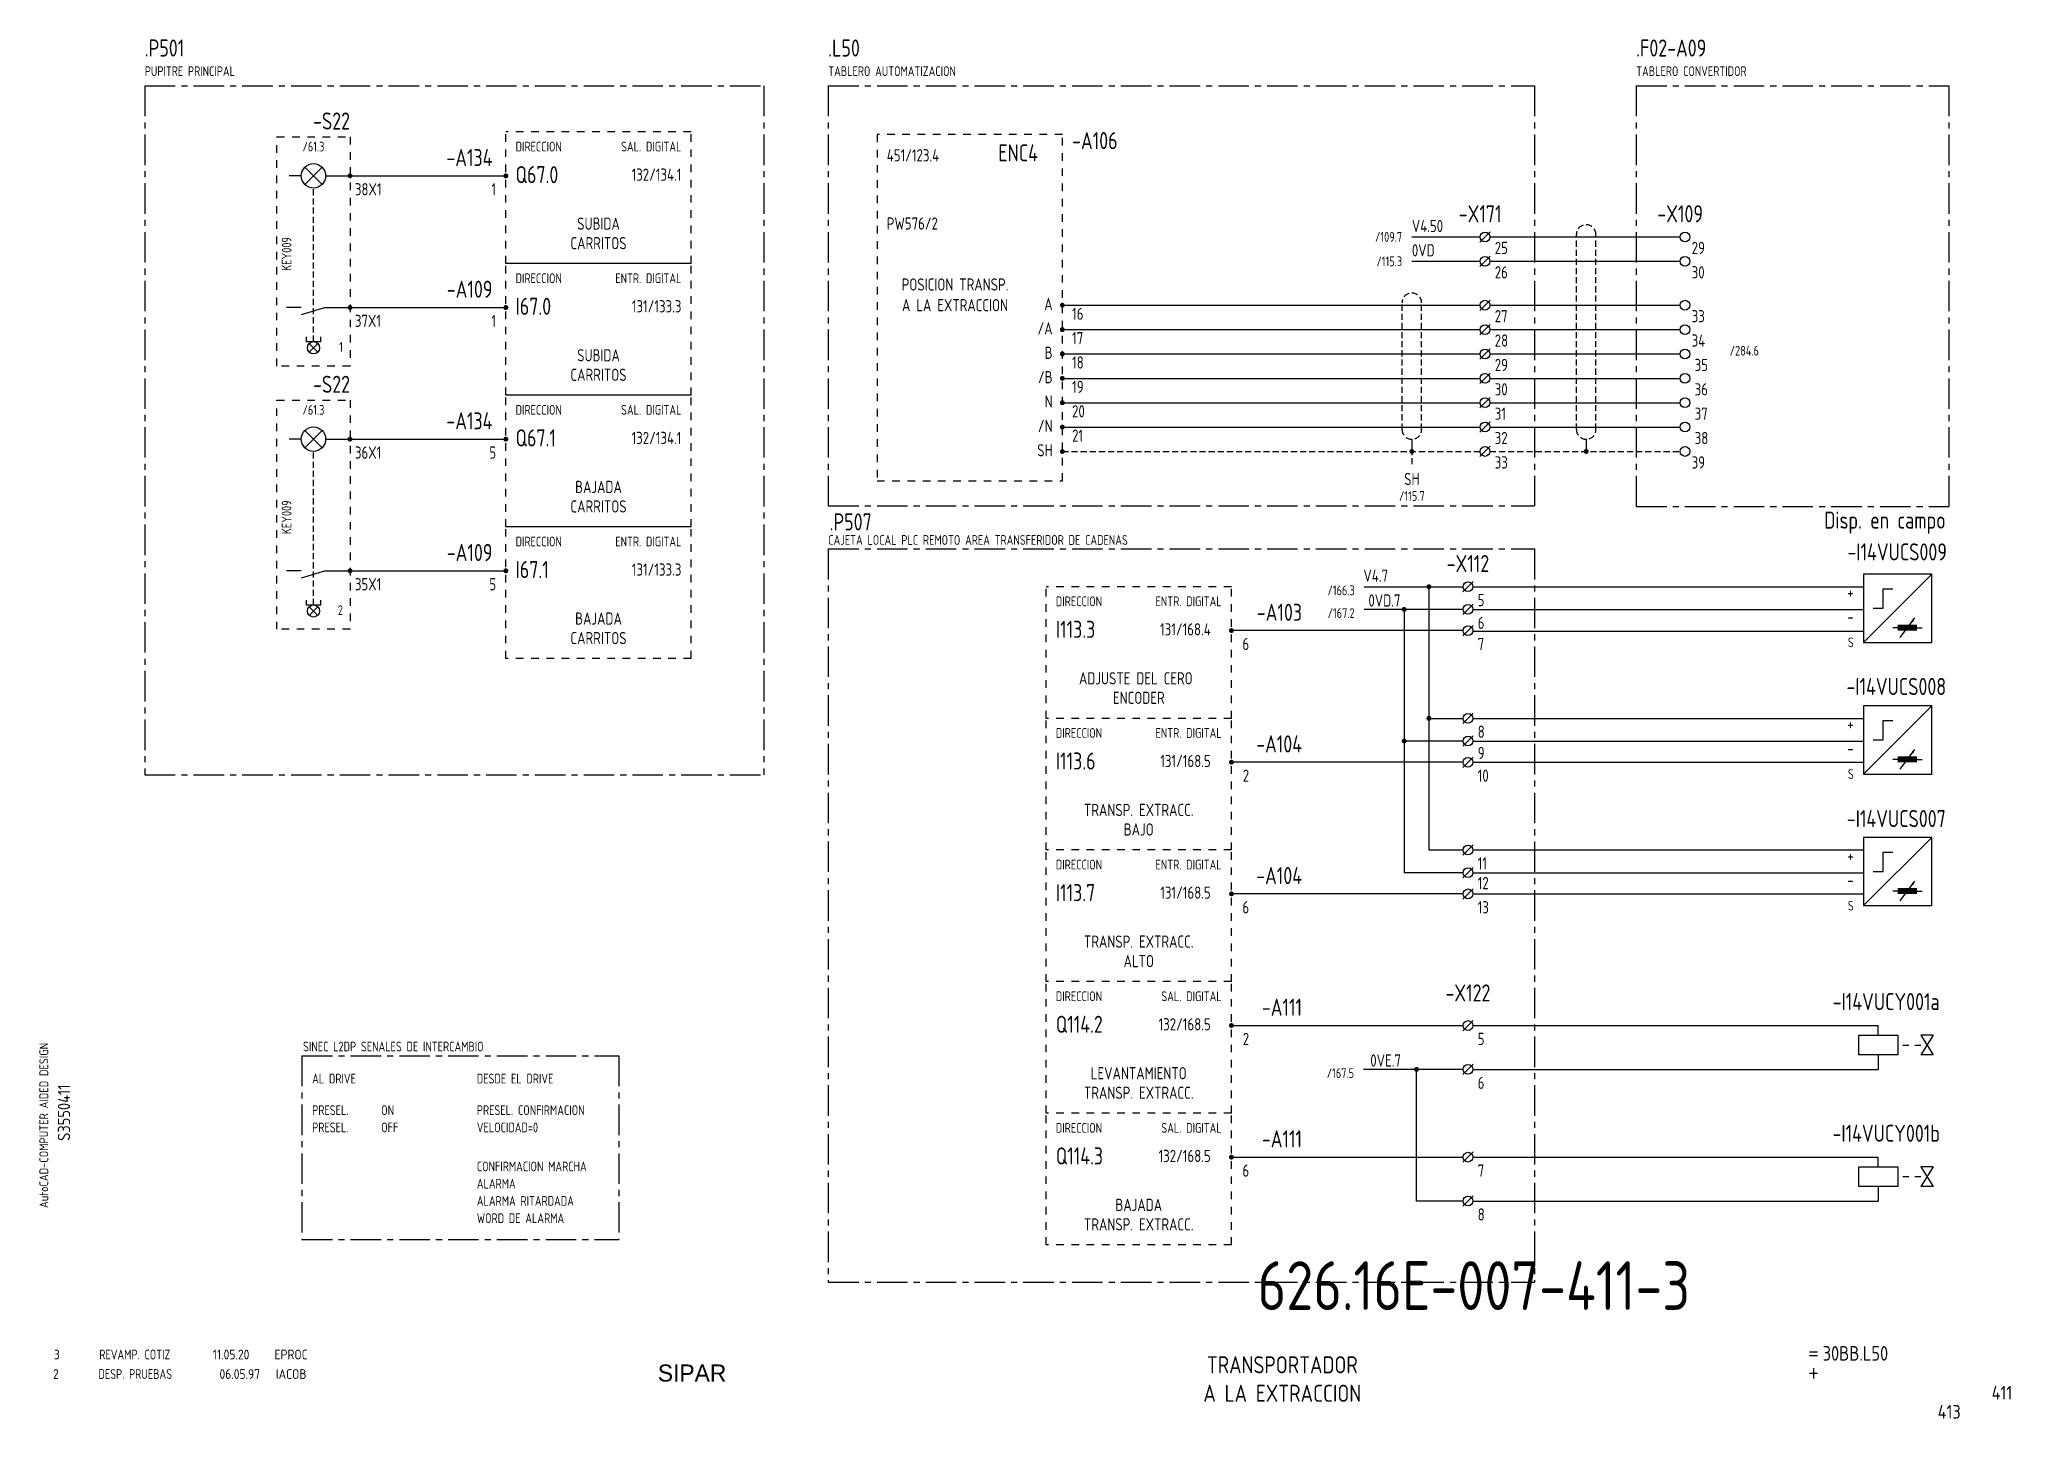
# Model space of a CAD drawing. Extents: x 10 to 414, y 6 to 289.
import ezdxf
from ezdxf.enums import TextEntityAlignment as Align

# ---------------------------------------------------------------- set-up
doc = ezdxf.new("R2010")
doc.units = 0
doc.header["$LTSCALE"] = 5
doc.header["$MEASUREMENT"] = 0
for name, pattern in [('CENTER', [2, 1.25, -0.25, 0.25, -0.25]), ('HIDDEN', [0.375, 0.25, -0.125]), ('HIDDEN1', [0.625, 0.3125, -0.3125])]:
    doc.linetypes.add(name, pattern=pattern)
doc.layers.get('0').update_dxf_attribs({"linetype": 'CONTINUOUS'})
doc.layers.add('CART', color=7, linetype='CONTINUOUS')
doc.styles.add('DIN', font='DIN.shx', dxfattribs={"width": 0.85})
doc.styles.add('ISO', font='DIN', dxfattribs={"width": 0.8})
doc.styles.add('N', font='ROMANS', dxfattribs={"width": 0.85, "height": 3})
doc.styles.add('SIMPLEX', font='SIMPLEX', dxfattribs={"width": 0.85})
doc.styles.add('X', font='UNIV.SHX', dxfattribs={"height": 3.5})

# ---------------------------------------------------------------- blocks, each defined once
blk = doc.blocks.new('B5-3')
at = {"linetype": 'Continuous', "const_width": 0.5}
blk.add_lwpolyline([(-0.25, 0, 1), (0.25, 0, 1)], format="xyb", close=True, dxfattribs=at)
blk = doc.blocks.new('NORMALE')
at = {"linetype": 'Continuous'}
blk.add_line((-1.06, -1.06), (1.06, 1.06), dxfattribs=at)
at = {"color": 7}
blk.add_circle((0, 0), 1, dxfattribs=at)
at = {"color": 7, "style": 'SIMPLEX', "flags": 9}
for tag, p in [('QUADRO', (-7.5, 4)), ('SEZIONE', (-7.5, 2.5)), ('NUMO', (-7.5, 1)), ('NUMM', (-7.5, -0.5)), ('NOTEM', (-7.5, -2)), ('NOTEV', (-7.5, -3.5)), ('UTENZA', (-7.5, -5)), ('RIP', (-7.5, -6.5)), ('RAGGIO', (-7.5, -8))]:
    blk.add_attdef(tag, p, '', height=1, dxfattribs=at)
at = {"color": 3, "style": 'SIMPLEX', "flags": 8}
for tag, p in [('NUMI', (1.5, 0.5)), ('MORSETTIERA', (1.5, -2.5))]:
    blk.add_attdef(tag, p, '', height=2, dxfattribs=at)
blk = doc.blocks.new('BOX')
at = {"color": 3, "style": 'ISO', "width": 0.8}
blk.add_attdef('BOX', (0, 6), '', height=3.5, dxfattribs=at)
at = {"color": 7, "style": 'ISO', "width": 0.8}
blk.add_attdef('DESC', (0, 2), '', height=2, dxfattribs=at)

msp = doc.modelspace()

# ---------------------------------------------------------------- linework, layer by layer
at = {"color": 3, "linetype": 'CENTER'}
for p, q in [((31.27, 279), (158.24, 279)), ((31.27, 279), (31.27, 137.71)), ((158.24, 279), (158.24, 137.71)), ((171.42, 279), (171.42, 192.85)), ((171.42, 279), (316.27, 279)), ((316.27, 279), (316.27, 192.85)), ((337.09, 279), (401.21, 279)), ((337.09, 279), (337.09, 192.75)), ((401.21, 279), (401.21, 192.75)), ((171.42, 192.85), (316.27, 192.85)), ((337.09, 192.75), (401.21, 192.75)), ((171.42, 184.01), (316.27, 184.01)), ((171.42, 184.01), (171.42, 33.63)), ((316.27, 184.01), (316.27, 33.63)), ((31.27, 137.71), (158.24, 137.71)), ((63.48, 80.05), (63.48, 42.38)), ((63.48, 80.05), (128.48, 80.05)), ((128.48, 80.05), (128.48, 42.38)), ((63.48, 42.38), (128.48, 42.38)), ((171.42, 33.63), (316.27, 33.63))]:
    msp.add_line(p, q, dxfattribs=at)
at = {"linetype": 'HIDDEN1'}
for p, q in [((58.36, 221.53), (58.36, 268.53)), ((58.36, 268.53), (73.36, 268.53)), ((73.36, 268.53), (73.36, 221.53)), ((143.31, 269.53), (105.31, 269.53)), ((105.31, 242.53), (105.31, 269.53)), ((143.31, 242.53), (143.31, 269.53)), ((219.42, 269), (181.42, 269)), ((181.42, 269), (181.42, 198)), ((219.42, 198), (219.42, 269)), ((105.31, 215.53), (105.31, 242.53)), ((143.31, 215.53), (143.31, 242.53)), ((73.36, 221.53), (58.36, 221.53)), ((58.36, 167.53), (58.36, 214.53)), ((58.36, 214.53), (73.36, 214.53)), ((73.36, 214.53), (73.36, 167.53)), ((105.31, 188.53), (105.31, 215.53)), ((143.31, 188.53), (143.31, 215.53)), ((181.42, 198), (219.42, 198)), ((105.31, 161.53), (105.31, 188.53)), ((143.31, 161.53), (143.31, 188.53)), ((216.09, 149.27), (216.09, 176.27)), ((254.09, 176.27), (216.09, 176.27)), ((254.09, 149.27), (254.09, 176.27)), ((73.36, 167.53), (58.36, 167.53)), ((143.31, 161.53), (105.31, 161.53)), ((254.09, 149.27), (216.09, 149.27)), ((216.09, 122.27), (216.09, 149.27)), ((254.09, 122.27), (254.09, 149.27)), ((254.09, 122.27), (216.09, 122.27)), ((216.09, 95.27), (216.09, 122.27)), ((254.09, 95.27), (254.09, 122.27)), ((254.09, 95.27), (216.09, 95.27)), ((216.09, 68.27), (216.09, 95.27)), ((254.09, 68.27), (254.09, 95.27)), ((216.09, 41.27), (216.09, 68.27)), ((254.09, 68.27), (216.09, 68.27)), ((254.09, 41.27), (254.09, 68.27)), ((254.09, 41.27), (216.09, 41.27))]:
    msp.add_line(p, q, dxfattribs=at)
for p, q in [((63.36, 260.53), (60.86, 260.53)), ((68.36, 260.53), (73.36, 260.53)), ((73.36, 260.53), (105.31, 260.53)), ((291.09, 248), (305.09, 248)), ((307.09, 248), (346.09, 248)), ((291.09, 243), (305.09, 243)), ((307.09, 243), (346.09, 243)), ((63.36, 233.53), (60.36, 233.53)), ((68.36, 233.53), (63.36, 232.03)), ((68.36, 233.53), (73.36, 233.53)), ((73.36, 233.53), (105.31, 233.53)), ((219.42, 234), (305.09, 234)), ((307.09, 234), (346.09, 234)), ((64.36, 227.53), (64.36, 226.53)), ((64.36, 226.53), (67.36, 226.53)), ((67.36, 226.53), (67.36, 227.53)), ((219.42, 229), (305.09, 229)), ((307.09, 229), (346.09, 229)), ((219.42, 224), (305.09, 224)), ((307.09, 224), (346.09, 224)), ((219.42, 219), (305.09, 219)), ((307.09, 219), (346.09, 219)), ((219.42, 214), (305.09, 214)), ((307.09, 214), (346.09, 214)), ((63.36, 206.53), (60.86, 206.53)), ((68.36, 206.53), (73.36, 206.53)), ((73.36, 206.53), (105.31, 206.53)), ((219.42, 209), (305.09, 209)), ((291.09, 206.5), (291.09, 204)), ((307.09, 209), (346.09, 209)), ((326.83, 206.5), (326.83, 204)), ((63.36, 179.53), (60.36, 179.53)), ((68.36, 179.53), (63.36, 178.03)), ((68.36, 179.53), (73.36, 179.53)), ((73.36, 179.53), (105.31, 179.53)), ((383.7, 164.85), (397.7, 178.85)), ((383.7, 178.85), (383.7, 164.85)), ((397.7, 178.85), (383.7, 178.85)), ((397.7, 164.85), (397.7, 178.85)), ((281.33, 176.27), (301.59, 176.27)), ((387.7, 171.85), (387.7, 175.85)), ((387.7, 175.85), (389.7, 175.85)), ((64.36, 173.53), (64.36, 172.53)), ((64.36, 172.53), (67.36, 172.53)), ((67.36, 172.53), (67.36, 173.53)), ((385.7, 171.85), (387.7, 171.85)), ((391.2, 165.85), (394.2, 169.85)), ((390.7, 167.85), (389.7, 167.85)), ((394.7, 167.85), (395.7, 167.85)), ((383.7, 164.85), (397.7, 164.85)), ((383.7, 151.85), (383.7, 137.85)), ((383.7, 137.85), (397.7, 151.85)), ((397.7, 151.85), (383.7, 151.85)), ((397.7, 137.85), (397.7, 151.85)), ((294.59, 149.27), (301.59, 149.27)), ((303.59, 149.27), (383.7, 149.27)), ((387.7, 148.85), (389.7, 148.85)), ((387.7, 144.85), (387.7, 148.85)), ((385.7, 144.85), (387.7, 144.85)), ((391.2, 138.85), (394.2, 142.85)), ((303.59, 140.27), (383.7, 140.27)), ((383.7, 137.85), (397.7, 137.85)), ((390.7, 140.85), (389.7, 140.85)), ((394.7, 140.85), (395.7, 140.85)), ((294.59, 122.27), (301.59, 122.27)), ((303.59, 122.27), (383.7, 122.27)), ((383.7, 110.85), (397.7, 124.85)), ((383.7, 124.85), (383.7, 110.85)), ((397.7, 124.85), (383.7, 124.85)), ((387.7, 117.85), (387.7, 121.85)), ((387.7, 121.85), (389.7, 121.85)), ((397.7, 110.85), (397.7, 124.85)), ((385.7, 117.85), (387.7, 117.85)), ((303.59, 113.27), (383.7, 113.27)), ((390.7, 113.85), (389.7, 113.85)), ((391.2, 111.85), (394.2, 115.85)), ((394.7, 113.85), (395.7, 113.85)), ((383.7, 110.85), (397.7, 110.85)), ((254.09, 86.27), (301.59, 86.27)), ((303.59, 86.27), (386.74, 86.27)), ((391.74, 82.27), (392.99, 82.27)), ((394.24, 82.27), (395.49, 82.27)), ((303.59, 77.27), (386.74, 77.27)), ((254.09, 59.27), (301.59, 59.27)), ((303.59, 59.27), (386.74, 59.27)), ((391.74, 55.27), (392.99, 55.27)), ((394.24, 55.27), (395.49, 55.27)), ((303.59, 50.27), (386.74, 50.27))]:
    msp.add_line(p, q)
at = {"linetype": 'Continuous'}
for p, q in [((64.1, 258.76), (67.63, 262.3)), ((67.63, 258.76), (64.1, 262.3)), ((143.31, 242.53), (105.31, 242.53)), ((66.75, 224.39), (64.98, 226.16)), ((64.98, 224.39), (66.75, 226.16)), ((143.31, 215.53), (105.31, 215.53)), ((64.1, 204.76), (67.63, 208.3)), ((67.63, 204.76), (64.1, 208.3)), ((143.31, 188.53), (105.31, 188.53)), ((294.59, 176.27), (294.59, 122.27)), ((303.59, 176.27), (383.7, 176.27)), ((66.75, 170.39), (64.98, 172.16)), ((64.98, 170.39), (66.75, 172.16)), ((301.59, 171.61), (281.33, 171.61)), ((289.52, 171.61), (289.52, 117.61)), ((303.59, 171.61), (383.7, 171.61)), ((301.59, 167.27), (254.09, 167.27)), ((303.59, 167.12), (383.7, 167.12)), ((301.59, 144.61), (289.52, 144.61)), ((303.59, 144.61), (383.7, 144.61)), ((301.59, 140.27), (254.09, 140.27)), ((301.59, 117.61), (289.52, 117.61)), ((303.59, 117.61), (383.7, 117.61)), ((301.59, 113.27), (253.84, 113.27)), ((386.74, 84.27), (386.74, 86.27)), ((382.74, 84.27), (390.74, 84.27)), ((382.74, 80.27), (382.74, 84.27)), ((390.74, 84.27), (390.74, 80.27)), ((395.49, 84.27), (397.99, 80.27)), ((397.99, 84.27), (395.49, 80.27)), ((397.99, 84.27), (395.49, 84.27)), ((301.59, 77.27), (281.18, 77.27)), ((292.06, 50.27), (292.06, 77.27)), ((390.74, 80.27), (382.74, 80.27)), ((386.74, 80.27), (386.74, 77.27)), ((397.99, 80.27), (395.49, 80.27)), ((382.74, 57.27), (390.74, 57.27)), ((382.74, 53.27), (382.74, 57.27)), ((386.74, 57.27), (386.74, 59.27)), ((390.74, 57.27), (390.74, 53.27)), ((397.99, 57.27), (395.49, 53.27)), ((395.49, 57.27), (397.99, 53.27)), ((397.99, 57.27), (395.49, 57.27)), ((390.74, 53.27), (382.74, 53.27)), ((386.74, 53.27), (386.74, 50.27)), ((397.99, 53.27), (395.49, 53.27)), ((301.59, 50.27), (292.06, 50.27))]:
    msp.add_line(p, q, dxfattribs=at)
at = {"linetype": 'HIDDEN'}
for p, q in [((65.86, 226.53), (65.86, 258.03)), ((324.83, 208.5), (324.83, 248.5)), ((328.83, 208.5), (328.83, 248.5)), ((289.09, 208.5), (289.09, 234.5)), ((293.09, 208.5), (293.09, 234.5)), ((65.86, 172.53), (65.86, 204.03)), ((219.42, 204), (305.09, 204)), ((291.09, 204.5), (291.09, 201.11)), ((307.09, 204), (346.09, 204))]:
    msp.add_line(p, q, dxfattribs=at)
at = {"linetype": 'Continuous', "const_width": 0.5}
for points in [[(290.84, 204, 1), (291.34, 204, 1)], [(326.58, 204, 1), (327.08, 204, 1)]]:
    msp.add_lwpolyline(points, format="xyb", close=True, dxfattribs=at)
for points in [[(394.2, 169.85, 0, 0.525, 0), (393.75, 169.25, 0.525, 0.525, 0)], [(394.2, 142.85, 0, 0.525, 0), (393.75, 142.25, 0.525, 0.525, 0)], [(394.2, 115.85, 0, 0.525, 0), (393.75, 115.25, 0.525, 0.525, 0)]]:
    msp.add_lwpolyline(points, format="xyseb")
at = {"const_width": 1.25}
for points in [[(390.7, 167.85), (394.7, 167.85)], [(390.7, 140.85), (394.7, 140.85)], [(390.7, 113.85), (394.7, 113.85)]]:
    msp.add_lwpolyline(points, dxfattribs=at)
for centre, radius in [((65.86, 260.53), 2.5), ((347.09, 248), 1), ((347.09, 243), 1), ((347.09, 234), 1), ((347.09, 229), 1), ((347.09, 224), 1), ((347.09, 219), 1), ((347.09, 214), 1), ((65.86, 206.53), 2.5), ((347.09, 209), 1), ((347.09, 204), 1)]:
    msp.add_circle(centre, radius)
at = {"linetype": 'Continuous'}
for centre in [(65.86, 225.28), (65.86, 171.28)]:
    msp.add_circle(centre, 1.25, dxfattribs=at)
at = {"linetype": 'HIDDEN'}
for centre, start, end in [((326.83, 248.5), 0, 180), ((291.09, 234.5), 0, 180), ((291.09, 208.5), 180, 0), ((326.83, 208.5), 180, 0)]:
    msp.add_arc(centre, 2, start, end, dxfattribs=at)

# ---------------------------------------------------------------- block references
for p in [(73.36, 260.53), (105.31, 260.53), (219.42, 234), (73.36, 233.53), (105.31, 233.53), (219.42, 229), (219.42, 224), (219.42, 219), (219.42, 214), (73.36, 206.53), (105.31, 206.53), (219.42, 209), (219.42, 204), (73.36, 179.53), (105.31, 179.53)]:
    msp.add_blockref('B5-3', p)
at = {"linetype": 'Continuous'}
for p in [(306.09, 248), (306.09, 243), (306.09, 234), (306.09, 229), (306.09, 224), (306.09, 219), (306.09, 214), (306.09, 209), (306.09, 204), (302.59, 176.27), (302.59, 171.61), (302.59, 167.27), (302.59, 149.27), (302.59, 144.61), (302.59, 140.27), (302.59, 122.27), (302.59, 117.61), (302.59, 113.27), (302.59, 86.27), (302.59, 77.27), (302.59, 59.27), (302.59, 50.27)]:
    msp.add_blockref('NORMALE', p, dxfattribs=at)
at = {"xscale": -1}
for p in [(294.59, 176.27), (289.52, 171.61), (254.09, 167.27), (294.59, 149.27), (289.52, 144.61), (254.09, 140.27), (254.09, 113.27), (254.09, 86.27), (292.06, 77.27), (254.09, 59.27)]:
    msp.add_blockref('B5-3', p, dxfattribs=at)
ref = msp.add_blockref('BOX', (63.73, 78.96))
ref.add_attrib('DESC', 'SINEC L2DP SENALES DE INTERCAMBIO', (63.73, 80.96), dxfattribs={"color": 7, "height": 2, "style": 'ISO', "width": 0.8})

# ---------------------------------------------------------------- texts
at = {"color": 3, "style": 'DIN'}
for s, height, width, p in [('.P501', 3.5, 0.8, (31.27, 285)), ('.L50', 3.5, 0.8, (171.42, 285)), ('.F02-A09', 3.5, 0.8, (337.09, 285)), ('-A106', 3.5, 0.8, (221.42, 266)), ('Q67.0', 3.5, 0.8, (107.31, 259.03)), ('PW576/2', 2.5, 0.8, (183.42, 249.5)), ('I67.0', 3.5, 0.8, (107.31, 232.03)), ('Q67.1', 3.5, 0.8, (107.31, 205.03)), ('.P507', 3.5, 0.8, (171.7, 187.81)), ('I67.1', 3.5, 0.8, (107.31, 178.03)), ('I113.3', 3.5, 0.8, (218.09, 165.77)), ('I113.6', 3.5, 0.8, (218.09, 138.77)), ('I113.7', 3.5, 0.8, (218.09, 111.77)), ('Q114.2', 3.5, 0.8, (218.09, 84.77)), ('Q114.3', 3.5, 0.8, (218.09, 57.77)), ('3', 2, 0.9, (12.63, 17.79)), ('REVAMP. COTIZ', 2, 0.8, (21.94, 17.79)), ('11.05.20', 2, 0.9, (45.21, 17.79)), ('EPROC', 2, 0.9, (57.89, 17.79)), ('2', 2, 0.9, (12.45, 13.79)), ('DESP. PRUEBAS', 2, 0.8, (21.76, 13.79)), ('06.05.97', 2, 0.9, (46.59, 13.79)), ('IACOB', 2, 0.9, (58.16, 13.79))]:
    msp.add_text(s, height=height, dxfattribs=dict(at, width=width)).set_placement(p)
at = {"style": 'DIN', "width": 0.8}
for s, height, p in [('PUPITRE PRINCIPAL', 2, (31.27, 281)), ('TABLERO AUTOMATIZACION', 2, (171.42, 281)), ('TABLERO CONVERTIDOR', 2, (337.09, 281)), ('451/123.4', 2.5, (183.42, 263.5)), ('38X1', 2.5, (74.36, 256.53)), ('V4.50', 2.5, (291.09, 249)), ('25', 2.5, (308.09, 244.5)), ('29', 2.5, (348.47, 244.5)), ('0VD', 2.5, (291.09, 244)), ('26', 2.5, (308.09, 239.5)), ('30', 2.5, (348.47, 239.5)), ('37X1', 2.5, (74.36, 229.53)), ('16', 2.5, (221.42, 231)), ('27', 2.5, (308.09, 230.5)), ('33', 2.5, (348.47, 230.5)), ('17', 2.5, (221.42, 226)), ('28', 2.5, (308.09, 225.5)), ('34', 2.5, (348.47, 225.5)), ('18', 2.5, (221.42, 221)), ('29', 2.5, (308.09, 220.5)), ('35', 2.5, (349.09, 220.5)), ('19', 2.5, (221.42, 216)), ('30', 2.5, (308.09, 215.5)), ('36', 2.5, (349.09, 215.5)), ('20', 2.5, (221.42, 211)), ('31', 2.5, (308.09, 210.5)), ('37', 2.5, (349.09, 210.5)), ('21', 2.5, (221.42, 206)), ('32', 2.5, (308.09, 205.5)), ('38', 2.5, (349.09, 205.5)), ('36X1', 2.5, (74.36, 202.53)), ('33', 2.5, (308.09, 200.5)), ('39', 2.5, (348.47, 200.5)), ('CAJETA LOCAL PLC REMOTO AREA TRANSFERIDOR DE CADENAS', 2, (171.42, 184.85)), ('35X1', 2.5, (74.36, 175.53)), ('5', 2.5, (304.59, 172.27)), ('6', 2.5, (304.59, 167.61)), ('7', 2.5, (304.59, 163.27)), ('8', 2.5, (304.59, 145.27)), ('9', 2.5, (304.59, 140.91)), ('10', 2.5, (304.59, 136.27)), ('1', 2.5, (304.59, 118.27)), ('11', 2.5, (304.59, 118.27)), ('12', 2.5, (304.59, 114.23)), ('13', 2.5, (304.59, 109.27)), ('5', 2.5, (304.59, 82.27)), ('AL DRIVE', 2, (65.59, 74.38)), ('DESDE EL DRIVE', 2, (99.36, 74.38)), ('6', 2.5, (304.59, 73.27)), ('PRESEL.', 2, (65.59, 67.91)), ('ON', 2, (79.76, 67.91)), ('PRESEL. CONFIRMACION', 2, (99.36, 67.91)), ('PRESEL.', 2, (65.59, 64.37)), ('OFF', 2, (79.76, 64.37)), ('VELOCIDAD=0', 2, (99.36, 64.37)), ('CONFIRMACION MARCHA', 2, (99.36, 56.37)), ('7', 2.5, (304.59, 55.27)), ('ALARMA', 2, (99.36, 52.83)), ('ALARMA RITARDADA', 2, (99.36, 49.29)), ('8', 2.5, (304.59, 46.27)), ('WORD DE ALARMA', 2, (99.36, 45.75))]:
    msp.add_text(s, height=height, dxfattribs=at).set_placement(p)
at = {"color": 3, "style": 'DIN', "width": 0.8}
for s, p in [('-S22', (73.36, 270.03)), ('ENC4', (214.42, 263.5)), ('-A134', (102.56, 262.53)), ('-A109', (102.56, 235.53)), ('-S22', (73.36, 216.03)), ('-A134', (102.56, 208.53)), ('-A109', (102.56, 181.53)), ('-A103', (268.57, 169.27)), ('-A104', (268.57, 142.27)), ('-A104', (268.57, 115.27)), ('-A111', (268.57, 88.27)), ('-A111', (268.57, 61.27))]:
    msp.add_text(s, height=3.5, dxfattribs=at).set_placement(p, align=Align.RIGHT)
at = {"color": 1, "style": 'DIN', "width": 0.8}
for p in [(65.86, 265.53), (65.86, 211.53)]:
    msp.add_text('/61.3', height=2, dxfattribs=at).set_placement(p, align=Align.CENTER)
for p in [(107.31, 265.53), (107.31, 238.53), (107.31, 211.53), (107.31, 184.53), (218.09, 172.27), (218.09, 145.27), (218.09, 118.27), (218.09, 91.27), (218.09, 64.27)]:
    msp.add_text('DIRECCION', height=2, dxfattribs=at).set_placement(p)
at = {"color": 1, "linetype": 'Continuous', "style": 'DIN', "width": 0.8}
for p in [(141.31, 265.53), (141.31, 211.53)]:
    msp.add_text('SAL. DIGITAL', height=2, dxfattribs=at).set_placement(p, align=Align.RIGHT)
at = {"style": 'DIN', "width": 0.8}
for s, height, p in [('1', 2.5, (103.31, 256.53)), ('132/134.1', 2.5, (141.31, 259.53)), ('/109.7', 2, (289.09, 247)), ('/115.3', 2, (289.09, 242)), ('131/133.3', 2.5, (141.31, 232.53)), ('1', 2.5, (103.31, 229.53)), ('/284.6', 2, (362.26, 223.67)), ('132/134.1', 2.5, (141.31, 205.53)), ('5', 2.5, (103.31, 202.53)), ('5', 2.5, (103.31, 175.53)), ('131/133.3', 2.5, (141.31, 178.53)), ('V4.7', 2.5, (286.21, 177.27)), ('0VD.7', 2.5, (288.75, 172.19)), ('131/168.4', 2.5, (249.85, 166.27)), ('6', 2.5, (257.73, 163.27)), ('131/168.5', 2.5, (249.85, 139.27)), ('2', 2.5, (257.73, 136.27)), ('131/168.5', 2.5, (249.85, 112.27)), ('6', 2.5, (257.73, 109.27)), ('132/168.5', 2.5, (249.85, 85.27)), ('2', 2.5, (257.73, 82.27)), ('0VE.7', 2.5, (288.85, 77.85)), ('132/168.5', 2.5, (249.85, 58.27)), ('6', 2.5, (257.73, 55.27))]:
    msp.add_text(s, height=height, dxfattribs=at).set_placement(p, align=Align.RIGHT)
for s, height, p in [('SUBIDA', 2.5, (124.31, 249.48)), ('CARRITOS', 2.5, (124.31, 245.48)), ('POSICION TRANSP.', 2.5, (197.42, 237)), ('A LA EXTRACCION', 2.5, (197.42, 232.76)), ('SUBIDA', 2.5, (124.31, 222.48)), ('CARRITOS', 2.5, (124.31, 218.48)), ('SH', 2.5, (291.09, 197.11)), ('BAJADA', 2.5, (124.31, 195.48)), ('/115.7', 2, (291.09, 193.87)), ('CARRITOS', 2.5, (124.31, 191.48)), ('/166.3', 2, (276.59, 174.52)), ('BAJADA', 2.5, (124.31, 168.48)), ('/167.2', 2, (276.59, 169.86)), ('CARRITOS', 2.5, (124.31, 164.48)), ('ADJUSTE DEL CERO ', 2.5, (235.09, 156.23)), ('ENCODER', 2.5, (235.09, 152.23)), ('TRANSP. EXTRACC.', 2.5, (235.09, 129.23)), ('BAJO', 2.5, (235.09, 125.23)), ('TRANSP. EXTRACC.', 2.5, (235.09, 102.23)), ('ALTO', 2.5, (235.09, 98.23)), ('LEVANTAMIENTO', 2.5, (235.09, 75.23)), ('/167.5', 2, (276.44, 75.52)), ('TRANSP. EXTRACC.', 2.5, (235.09, 71.23)), ('BAJADA', 2.5, (235.09, 48.23)), ('TRANSP. EXTRACC.', 2.5, (235.09, 44.23))]:
    msp.add_text(s, height=height, dxfattribs=at).set_placement(p, align=Align.CENTER)
at = {"color": 3, "style": 'DIN', "width": 0.8}
for s, p in [('-X171', (305.09, 251)), ('-X109', (346.1, 251)), ('-X112', (302.59, 179.27)), ('-I14VUCS009', (390.61, 181.65)), ('-I14VUCS008', (390.43, 154.05)), ('-I14VUCS007', (390.43, 126.96)), ('-X122', (302.59, 91.2)), ('-I14VUCY001a', (388.36, 89.42)), ('-I14VUCY001b', (388.36, 62.42))]:
    msp.add_text(s, height=3.5, dxfattribs=at).set_placement(p, align=Align.CENTER)
at = {"color": 1, "style": 'DIN', "width": 0.8}
for p in [(61.36, 241.03), (61.36, 187.03)]:
    msp.add_text('KEY009', height=2, rotation=90, dxfattribs=at).set_placement(p)
for s, height, p in [('ENTR. DIGITAL', 2, (141.31, 238.53)), ('A', 2.5, (217.42, 233)), ('/A', 2.5, (217.42, 228)), ('1', 2, (71.9, 224.45)), ('B', 2.5, (217.42, 223)), ('/B', 2.5, (217.42, 218)), ('N', 2.5, (217.42, 213)), ('/N', 2.5, (217.42, 208)), ('SH', 2.5, (217.42, 203)), ('ENTR. DIGITAL', 2, (141.31, 184.53)), ('ENTR. DIGITAL', 2, (252.09, 172.27)), ('+', 2.5, (381.7, 173.85)), ('2', 2, (71.9, 170.45)), ('-', 2.5, (381.7, 168.85)), ('S', 2, (381.7, 163.85)), ('ENTR. DIGITAL', 2, (252.09, 145.27)), ('+', 2.5, (381.7, 146.85)), ('-', 2.5, (381.7, 141.85)), ('S', 2, (381.7, 136.85)), ('+', 2.5, (381.7, 119.85)), ('ENTR. DIGITAL', 2, (252.09, 118.27)), ('-', 2.5, (381.7, 114.85)), ('S', 2, (381.7, 109.85)), ('SAL. DIGITAL', 2, (252.09, 91.27)), ('SAL. DIGITAL', 2, (252.09, 64.27))]:
    msp.add_text(s, height=height, dxfattribs=at).set_placement(p, align=Align.RIGHT)
at = {"color": 2, "style": 'DIN', "width": 0.8}
msp.add_text('Disp. en campo', height=3.5, dxfattribs=at).set_placement((375.63, 188.18))
at = {"color": 2, "style": 'DIN', "width": 0.85}
for s, p in [('TRANSPORTADOR', (264.52, 14.94)), ('A LA EXTRACCION', (264.52, 9.09))]:
    msp.add_text(s, height=3.5, dxfattribs=at).set_placement(p, align=Align.CENTER)
at = {"color": 2, "insert": (259.46, 37.92), "char_height": 10, "width": 111.0411, "attachment_point": 1, "style": 'DIN'}
msp.add_mtext('626.16E-007-411-3', dxfattribs=at)
at = {"layer": 'CART', "color": 1, "style": 'DIN', "width": 0.9}
msp.add_text('AutoCAD-COMPUTER AIDED DESIGN', height=1.8, rotation=90, dxfattribs=at).set_placement((11.47, 48.84))
at = {"layer": 'CART', "color": 3, "style": 'N', "width": 0.85}
for s, p in [('=', (372.24, 17.91)), ('+', (372.24, 13.87))]:
    msp.add_text(s, height=2.5, dxfattribs=at).set_placement(p)
at = {"layer": 'CART', "color": 3, "style": 'DIN', "width": 0.9, "flags": 1}
msp.add_attdef('S3550411', text='', height=2.5, rotation=90, dxfattribs=at).set_placement((15.95, 68.38), align=Align.CENTER)
at = {"layer": 'CART', "color": 3, "style": 'DIN', "width": 0.85}
msp.add_attdef('30BB.L50', text='', height=3, dxfattribs=at).set_placement((375.33, 16.63), align=Align.BOTTOM_LEFT)
at = {"layer": 'CART', "color": 6, "style": 'X', "flags": 1}
msp.add_attdef('SIPAR', text='', height=3.5, dxfattribs=at).set_placement((143.5, 15), align=Align.MIDDLE)
at = {"layer": 'CART', "color": 2, "style": 'DIN', "width": 0.9, "flags": 1}
msp.add_attdef('411', text='', height=2.8, dxfattribs=at).set_placement((414.2, 9.56), align=Align.RIGHT)
at = {"layer": 'CART', "color": 7, "style": 'DIN', "width": 0.9, "flags": 1}
msp.add_attdef('413', (398.93, 5.65), '', height=2.8, dxfattribs=at)

doc.saveas('drawing.dxf')
